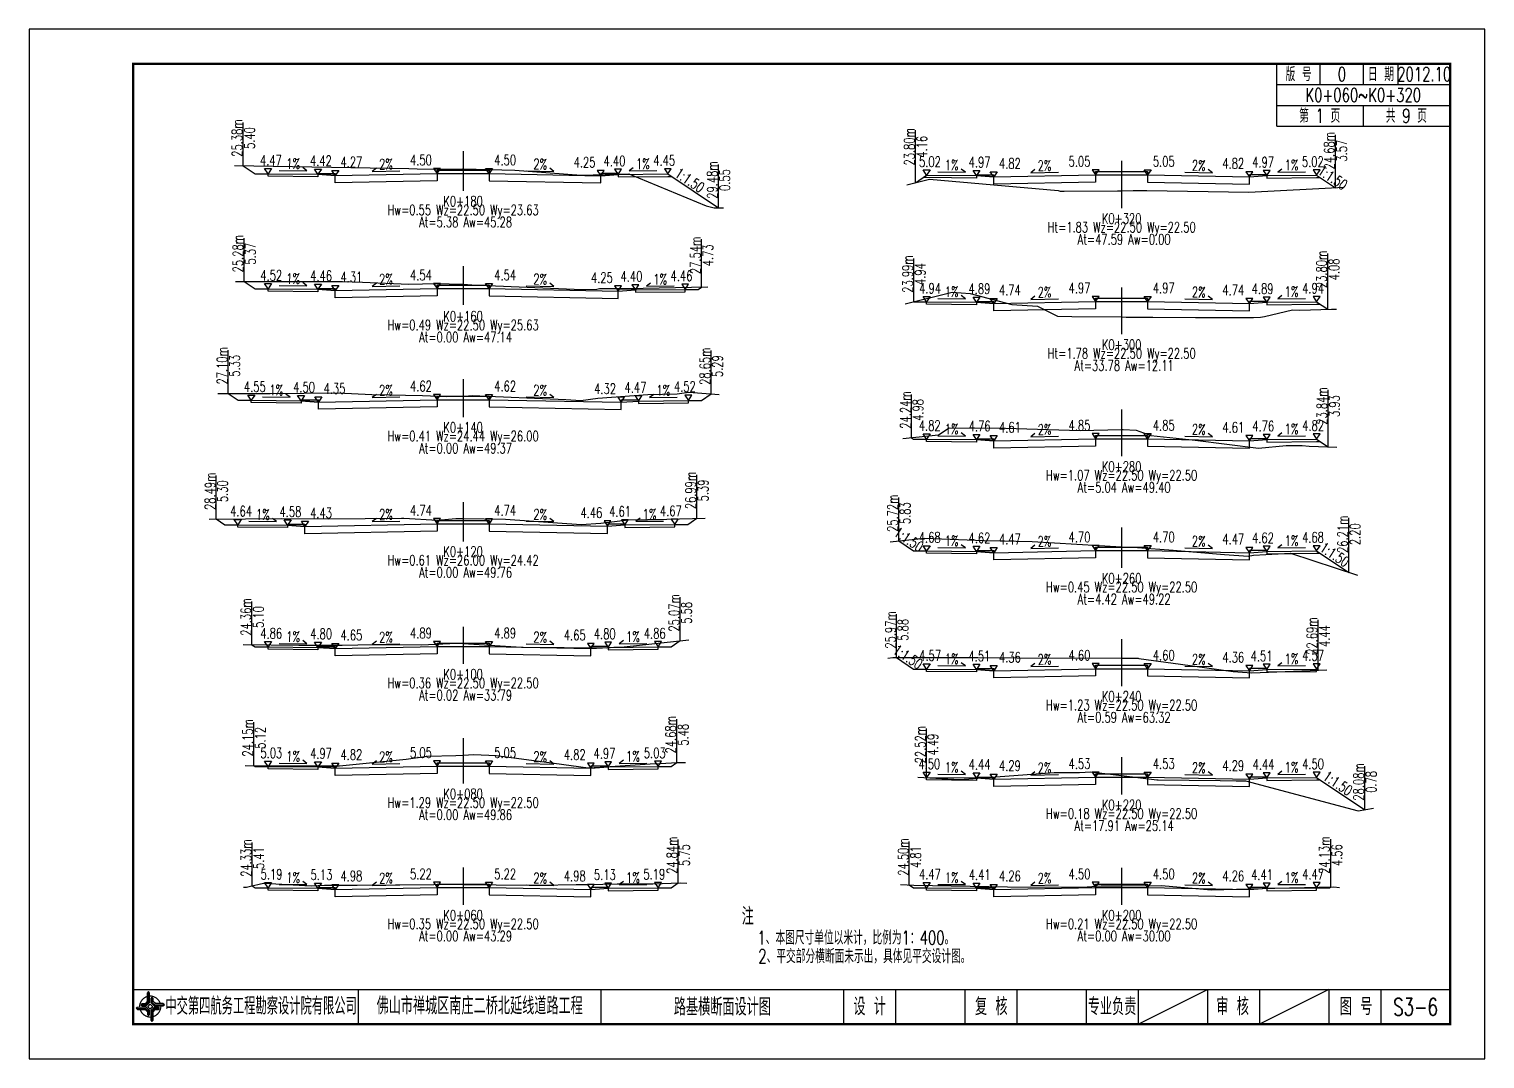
# Model space of a CAD drawing. Header units: inches. Extents: x 421 to 4881, y 2205 to 2769.
# Drawn here: x 421.1 to 841.1, y 2205.2 to 2502.2 of the extents above; entities that cross this region are included whole.
import ezdxf
from ezdxf.enums import TextEntityAlignment as Align

# ---------------------------------------------------------------- set-up
doc = ezdxf.new("R2010")
doc.units = ezdxf.units.IN
for name, color, linetype in [('dmx', 2, 'Continuous'), ('fengd', 3, 'Continuous'), ('lc', 3, 'Continuous'), ('shuju', 3, 'Continuous'), ('sjx', 1, 'Continuous'), ('zhix', 4, 'ByLayer'), ('右标高', 3, 'Continuous'), ('右标高1', 3, 'Continuous'), ('图框', 7, 'Continuous'), ('左标高', 3, 'Continuous'), ('左标高1', 3, 'Continuous'), ('附加板块标注A', 3, 'Continuous')]:
    doc.layers.add(name, color=color, linetype=linetype)
doc.styles.get("Standard").update_dxf_attribs({"font": 'simplex1.shx', "width": 0.7, "bigfont": 'hztxt.shx'})

# ---------------------------------------------------------------- blocks, each defined once
blk = doc.blocks.new('tb')
at = {"lineweight": -3}
h = blk.add_hatch(color=256, dxfattribs=at)
h.paths.add_polyline_path([(-1.23, -0.13), (-3.78, -0.14), (-4.14, -0.41), (-1.4, -0.44), (-0.56, -1.24), (-0.54, -2.62), (-0.27, -2.2), (-0.26, -1.06)])
h.paths.add_polyline_path([(0.13, -1.08), (0.14, -3.86), (0.41, -4.26), (0.44, -1.24), (1.25, -0.43), (2.66, -0.43), (2.26, -0.16), (1.07, -0.15)])
h.paths.add_polyline_path([(1.08, 0.3), (3.62, 0.3), (4.02, 0.56), (1.25, 0.57), (0.43, 1.39), (0.43, 2.8), (0.16, 2.41), (0.15, 1.24)])
h.paths.add_polyline_path([(-0.28, 1.21), (-0.28, 3.99), (-0.56, 4.39), (-0.57, 1.41), (-1.38, 0.6), (-2.74, 0.56), (-2.33, 0.3), (-1.2, 0.29)])
for p, q in [((-0.56, 4.39), (-0.57, 1.41)), ((-1.38, 0.6), (-2.74, 0.56)), ((-0.57, 1.41), (-1.38, 0.6)), ((0.43, 2.8), (0.43, 1.39)), ((0.43, 1.39), (1.25, 0.57)), ((1.25, 0.57), (4.02, 0.56)), ((-4.14, -0.41), (-1.4, -0.44)), ((-1.4, -0.44), (-0.56, -1.24)), ((-0.56, -1.24), (-0.54, -2.62)), ((0.41, -4.26), (0.44, -1.24)), ((0.44, -1.24), (1.25, -0.43)), ((1.25, -0.43), (2.66, -0.43))]:
    blk.add_line(p, q, dxfattribs=at)
at = {"lineweight": -3, "flags": 128}
for points in [[(-0.9, 3.99), (-0.9, 1.58), (-1.53, 0.91), (-2.34, 0.91), (-2.74, 0.56), (-2.33, 0.3), (-1.2, 0.29), (-0.28, 1.21), (-0.28, 3.99), (-0.56, 4.39)], [(-0.04, 0.77), (0.68, 0.04), (-0.04, -0.69), (-0.77, 0.05)], [(3.62, 0.92), (1.43, 0.92), (0.77, 1.54), (0.77, 2.38), (0.43, 2.8), (0.16, 2.41), (0.15, 1.24), (1.08, 0.3), (3.62, 0.3), (4.02, 0.56)], [(-3.73, -0.76), (-1.54, -0.76), (-0.89, -1.39), (-0.89, -2.21), (-0.54, -2.62), (-0.27, -2.2), (-0.26, -1.06), (-1.23, -0.13), (-3.78, -0.14), (-4.14, -0.41)], [(0.75, -3.85), (0.75, -1.43), (1.4, -0.78), (2.26, -0.78), (2.66, -0.43), (2.26, -0.16), (1.07, -0.15), (0.13, -1.08), (0.14, -3.86), (0.41, -4.26)]]:
    blk.add_lwpolyline(points, close=True, dxfattribs=at)
at = {"lineweight": -3, "const_width": 0.35, "flags": 128}
for points in [[(-0.9, 3.02, 0.324167), (-3.16, -0.14)], [(2.88, 0.92, 0.324403), (-0.24, 3.15)], [(0.75, -2.86, 0.325418), (3.02, 0.26)], [(-2.98, -0.76, 0.322976), (0.14, -2.98)]]:
    blk.add_lwpolyline(points, format="xyb", dxfattribs=at)
blk = doc.blocks.new('123')
blk.add_lwpolyline([(162.39, 2636.47), (162.39, 2933.47), (-257.61, 2933.47), (-257.61, 2636.47)], close=True)

msp = doc.modelspace()

# ---------------------------------------------------------------- linework, layer by layer
at = {"layer": 'dmx'}
for points in [[(480.34, 2462.78), (530.67, 2461.93), (533.06, 2461.86), (542.84, 2461.75), (545.03, 2461.72), (546.13, 2461.89), (546.29, 2461.88), (546.29, 2461.88), (561.23, 2461.43), (580.41, 2460.03), (594.1, 2460.37), (616.38, 2451.22), (618.77, 2450.62), (621.44, 2450.63)], [(674.29, 2457.23), (680.86, 2458.9), (717.96, 2455.59), (718.52, 2455.44), (719.73, 2455.43), (735.09, 2455.5), (736.29, 2455.52), (736.29, 2455.52), (739.58, 2455.59), (743.56, 2455.58), (773.02, 2455.1), (800.48, 2456.53)], [(480.59, 2429.39), (509.26, 2429.39), (511.5, 2429.41), (517.23, 2429.17), (530.61, 2428.56), (538.5, 2428.74), (542.27, 2428.7), (546.29, 2428.55), (546.29, 2428.55), (548.86, 2428.45), (580.68, 2427.08), (584.86, 2427.2), (585.66, 2427.36), (593.54, 2427.33), (616.93, 2427.81)], [(673.81, 2422.88), (687.4, 2426.33), (692.61, 2425.86), (704.59, 2422.74), (712.01, 2422.22), (717.78, 2419.34), (721.93, 2419.26), (736.29, 2419.13), (736.29, 2419.13), (737.63, 2419.12), (745.34, 2419.08), (757.6, 2418.97), (761.11, 2418.99), (774.34, 2419.01), (776.38, 2419.09), (777.55, 2419.29), (785.54, 2421.17), (787.67, 2421.14), (796.82, 2421.38), (798.28, 2421.36)], [(475.57, 2397.05), (490.65, 2397.05), (510.2, 2397.23), (519.96, 2396.82), (534.58, 2396.44), (541.46, 2396.15), (546.29, 2396.31), (546.29, 2396.31), (546.82, 2396.33), (548.92, 2396.49), (575.93, 2395.31), (580.25, 2395.01), (585.14, 2395.67), (599.62, 2396.77), (608.05, 2397.01), (611.43, 2397.47), (620.18, 2396.76)], [(673.19, 2384.05), (683.42, 2385.11), (686.53, 2387.19), (702.78, 2387.11), (724.36, 2386.39), (736.29, 2386.66), (736.29, 2386.66), (736.75, 2386.67), (740.47, 2386.52), (744.73, 2384.93), (757.55, 2383.65), (775.75, 2381.31), (783.75, 2382.09), (788.36, 2382.03), (790.43, 2381.87), (798.38, 2381.6)], [(473.04, 2360.85), (494.02, 2361.05), (507.52, 2360.91), (528.53, 2361.07), (529.02, 2361.08), (529.23, 2361.06), (538.95, 2360.57), (544.21, 2361.03), (546.29, 2361), (546.29, 2361), (558.53, 2360.82), (580.4, 2359.28), (586.05, 2359.67), (593.9, 2360.6), (605.05, 2360.85), (616.09, 2361.15)], [(669.48, 2354.28), (679.45, 2355.31), (696.65, 2354.7), (710.44, 2354.37), (736.29, 2352.87), (736.29, 2352.87), (740.85, 2352.6), (751.13, 2351.86), (765.95, 2350.61), (772.8, 2350.19), (774.32, 2350.44), (785, 2351), (804.33, 2344.65)], [(482.89, 2324.63), (498.89, 2324.43), (505.96, 2324.44), (511.43, 2324.5), (520.46, 2324.71), (521.02, 2324.71), (523.82, 2324.68), (534.16, 2324.54), (544.59, 2325.06), (546.29, 2324.96), (546.29, 2324.96), (563.15, 2323.91), (587.75, 2323.72), (589.79, 2323.89), (592.76, 2324.03), (611.47, 2326.06)], [(668.87, 2320.77), (670.3, 2320.88), (684.85, 2320.92), (694.76, 2320.95), (706.19, 2320.86), (736.29, 2320.75), (736.29, 2320.75), (740.3, 2320.74), (741.03, 2320.74), (741.22, 2320.66), (753.24, 2319.02), (768.51, 2316.86), (773.88, 2316.5), (795.52, 2317.38)], [(483.43, 2289.75), (508.86, 2289.65), (510.63, 2289.63), (529.83, 2291.64), (536.05, 2292.43), (544.21, 2292.67), (546.29, 2292.79), (546.29, 2292.79), (549.43, 2292.99), (555.86, 2292.66), (572.57, 2290.46), (582.36, 2289.12), (585.82, 2289.32), (600.23, 2290.22), (603.22, 2290.32), (607.93, 2290.64), (610.5, 2290.66)], [(677.48, 2286.42), (689.6, 2285.76), (716.84, 2287.72), (724.17, 2287.71), (727.38, 2287.91), (736.29, 2286.85), (736.29, 2286.85), (746.44, 2285.65), (746.87, 2285.65), (764.72, 2285.43), (769.33, 2285.34), (772.01, 2285.39), (804.57, 2276.68), (808.98, 2277.48)], [(482.97, 2254.65), (483.81, 2254.66), (484.62, 2254.85), (488.68, 2255.83), (490.62, 2255.74), (500.64, 2255.14), (500.65, 2255.14), (502.64, 2255.1), (506.28, 2255.25), (515.44, 2255.26), (515.77, 2255.26), (537.81, 2255.46), (541.92, 2255.5), (546.29, 2255.46), (546.29, 2255.46), (565.35, 2255.27), (565.7, 2255.27), (568.4, 2255.24), (578.88, 2255.42), (582.03, 2255.42), (582.52, 2255.46), (590.71, 2255.63), (601.08, 2255.66), (609, 2255.92), (610.88, 2255.85)], [(672.53, 2255.44), (676.35, 2255.3), (703.37, 2254.79), (725.02, 2254.69), (730.37, 2255.09), (736.29, 2255.1), (736.29, 2255.1), (747.81, 2255.13), (762.08, 2253.94), (780.52, 2254.41), (797.49, 2254.74), (799.11, 2254.57)]]:
    msp.add_lwpolyline(points, dxfattribs=at)
at = {"layer": 'fengd'}
for points in [[(538.79, 2460.5), (538.79, 2461.5), (546.29, 2461.5), (546.29, 2461.5), (553.79, 2461.5), (553.79, 2460.5)], [(504.41, 2460.29), (504.41, 2460.54), (509.41, 2460.54), (509.41, 2459.92)], [(590.99, 2460.23), (590.99, 2460.48), (585.99, 2460.48), (585.99, 2459.86)], [(694.41, 2459.89), (694.41, 2460.14), (699.41, 2460.14), (699.41, 2459.51)], [(728.79, 2460.1), (728.79, 2461.1), (736.29, 2461.1), (736.29, 2461.1), (743.79, 2461.1), (743.79, 2460.1)], [(778.16, 2459.89), (778.16, 2460.14), (773.16, 2460.14), (773.16, 2459.51)], [(538.79, 2427.32), (538.79, 2428.32), (546.29, 2428.32), (546.29, 2428.32), (553.79, 2428.32), (553.79, 2427.32)], [(504.41, 2427.11), (504.41, 2427.36), (509.41, 2427.36), (509.41, 2426.74)], [(595.99, 2426.95), (595.99, 2427.2), (590.99, 2427.2), (590.99, 2426.58)], [(694.41, 2423.37), (694.41, 2423.62), (699.41, 2423.62), (699.41, 2422.99)], [(728.79, 2423.58), (728.79, 2424.58), (736.29, 2424.58), (736.29, 2424.58), (743.79, 2424.58), (743.79, 2423.58)], [(778.16, 2423.37), (778.16, 2423.62), (773.16, 2423.62), (773.16, 2422.99)], [(499.56, 2394.97), (499.56, 2395.22), (504.56, 2395.22), (504.56, 2394.6)], [(538.79, 2395.28), (538.79, 2396.28), (546.29, 2396.28), (546.29, 2396.28), (553.79, 2396.28), (553.79, 2395.28)], [(596.91, 2394.89), (596.91, 2395.14), (591.91, 2395.14), (591.91, 2394.52)], [(694.41, 2383.77), (694.41, 2384.02), (699.41, 2384.02), (699.41, 2383.4)], [(728.79, 2383.98), (728.79, 2384.98), (736.29, 2384.98), (736.29, 2384.98), (743.79, 2384.98), (743.79, 2383.98)], [(778.16, 2383.77), (778.16, 2384.02), (773.16, 2384.02), (773.16, 2383.4)], [(538.79, 2359.47), (538.79, 2360.47), (546.29, 2360.47), (546.29, 2360.47), (553.79, 2360.47), (553.79, 2359.47)], [(495.66, 2359.08), (495.66, 2359.33), (500.66, 2359.33), (500.66, 2358.71)], [(592.96, 2359.16), (592.96, 2359.41), (587.96, 2359.41), (587.96, 2358.79)], [(728.79, 2351.74), (728.79, 2352.74), (736.29, 2352.74), (736.29, 2352.74), (743.79, 2352.74), (743.79, 2351.74)], [(694.41, 2351.52), (694.41, 2351.77), (699.41, 2351.77), (699.41, 2351.15)], [(778.16, 2351.52), (778.16, 2351.77), (773.16, 2351.77), (773.16, 2351.15)], [(504.41, 2323.85), (504.41, 2324.1), (509.41, 2324.1), (509.41, 2323.48)], [(538.79, 2324.06), (538.79, 2325.06), (546.29, 2325.06), (546.29, 2325.06), (553.79, 2325.06), (553.79, 2324.06)], [(588.16, 2323.85), (588.16, 2324.1), (583.16, 2324.1), (583.16, 2323.48)], [(728.79, 2317.67), (728.79, 2318.67), (736.29, 2318.67), (736.29, 2318.67), (743.79, 2318.67), (743.79, 2317.67)], [(694.41, 2317.46), (694.41, 2317.71), (699.41, 2317.71), (699.41, 2317.08)], [(778.16, 2317.46), (778.16, 2317.71), (773.16, 2317.71), (773.16, 2317.08)], [(504.41, 2289.36), (504.41, 2289.61), (509.41, 2289.61), (509.41, 2288.98)], [(538.79, 2289.57), (538.79, 2290.57), (546.29, 2290.57), (546.29, 2290.57), (553.79, 2290.57), (553.79, 2289.57)], [(588.16, 2289.36), (588.16, 2289.61), (583.16, 2289.61), (583.16, 2288.98)], [(694.41, 2286.18), (694.41, 2286.43), (699.41, 2286.43), (699.41, 2285.81)], [(728.79, 2286.39), (728.79, 2287.39), (736.29, 2287.39), (736.29, 2287.39), (743.79, 2287.39), (743.79, 2286.39)], [(778.16, 2286.18), (778.16, 2286.43), (773.16, 2286.43), (773.16, 2285.81)], [(538.79, 2254.58), (538.79, 2255.58), (546.29, 2255.58), (546.29, 2255.58), (553.79, 2255.58), (553.79, 2254.58)], [(728.79, 2254.58), (728.79, 2255.58), (736.29, 2255.58), (736.29, 2255.58), (743.79, 2255.58), (743.79, 2254.58)], [(504.41, 2254.36), (504.41, 2254.61), (509.41, 2254.61), (509.41, 2253.99)], [(588.16, 2254.36), (588.16, 2254.61), (583.16, 2254.61), (583.16, 2253.99)], [(694.41, 2254.36), (694.41, 2254.61), (699.41, 2254.61), (699.41, 2253.99)], [(778.16, 2254.36), (778.16, 2254.61), (773.16, 2254.61), (773.16, 2253.99)]]:
    msp.add_lwpolyline(points, dxfattribs=at)
at = {"layer": 'lc'}
for points in [[(538.79, 2460.5), (538.79, 2458.43), (509.41, 2457.84), (509.41, 2459.92), (504.41, 2460.29), (504.41, 2459.59), (490.04, 2459.73), (490.04, 2460.43)], [(553.79, 2460.5), (553.79, 2458.43), (585.99, 2457.78)], [(585.99, 2457.78), (585.99, 2459.86), (590.99, 2460.23), (590.99, 2459.53), (605.36, 2459.68), (606.4, 2459.69)], [(728.79, 2460.1), (728.79, 2458.02), (699.41, 2457.44), (699.41, 2459.51), (694.41, 2459.89), (694.41, 2459.19), (680.04, 2459.33), (679, 2459.34)], [(743.79, 2460.1), (743.79, 2458.02), (773.16, 2457.44), (773.16, 2459.51), (778.16, 2459.89), (778.16, 2459.19), (792.54, 2459.33), (793.57, 2459.34)], [(538.79, 2427.32), (538.79, 2425.25), (509.41, 2424.66), (509.41, 2426.74), (504.41, 2427.11), (504.41, 2426.41), (490.04, 2426.55), (490.04, 2427.25)], [(553.79, 2427.32), (553.79, 2425.25), (590.99, 2424.5)], [(590.99, 2424.5), (590.99, 2426.58), (595.99, 2426.95), (595.99, 2426.25), (610.36, 2426.4), (610.36, 2427.1)], [(728.79, 2423.58), (728.79, 2421.51), (699.41, 2420.92), (699.41, 2422.99), (694.41, 2423.37), (694.41, 2422.67), (680.04, 2422.81), (680.04, 2423.51)], [(743.79, 2423.58), (743.79, 2421.51), (773.16, 2420.92), (773.16, 2422.99), (778.16, 2423.37), (778.16, 2422.67), (792.54, 2422.81), (793.57, 2422.82)], [(504.56, 2392.52), (504.56, 2394.6), (499.56, 2394.97), (499.56, 2394.27), (485.19, 2394.42), (485.19, 2395.12)], [(538.79, 2395.28), (538.79, 2393.21), (504.56, 2392.52)], [(553.79, 2395.28), (553.79, 2393.21), (591.91, 2392.44)], [(591.91, 2392.44), (591.91, 2394.52), (596.91, 2394.89), (596.91, 2394.19), (611.29, 2394.34), (611.29, 2395.04)], [(728.79, 2383.98), (728.79, 2381.91), (699.41, 2381.32), (699.41, 2383.4), (694.41, 2383.77), (694.41, 2383.07), (680.04, 2383.21), (680.04, 2383.91)], [(743.79, 2383.98), (743.79, 2381.91), (773.16, 2381.32), (773.16, 2383.4), (778.16, 2383.77), (778.16, 2383.07), (792.54, 2383.21), (793.57, 2383.22)], [(500.66, 2356.63), (500.66, 2358.71), (495.66, 2359.08), (495.66, 2358.38), (481.29, 2358.53), (481.29, 2359.23)], [(538.79, 2359.47), (538.79, 2357.4), (500.66, 2356.63)], [(553.79, 2359.47), (553.79, 2357.4), (587.96, 2356.71)], [(587.96, 2356.71), (587.96, 2358.79), (592.96, 2359.16), (592.96, 2358.46), (607.34, 2358.61), (607.34, 2359.31)], [(728.79, 2351.74), (728.79, 2349.66), (699.41, 2349.07), (699.41, 2351.15), (694.41, 2351.52), (694.41, 2350.82), (680.04, 2350.97), (680.04, 2351.67)], [(743.79, 2351.74), (743.79, 2349.66), (773.16, 2349.07), (773.16, 2351.15), (778.16, 2351.52), (778.16, 2350.82), (792.54, 2350.97), (793.57, 2350.98)], [(538.79, 2324.06), (538.79, 2321.99), (509.41, 2321.4), (509.41, 2323.48), (504.41, 2323.85), (504.41, 2323.15), (490.04, 2323.3), (490.04, 2324)], [(553.79, 2324.06), (553.79, 2321.99), (583.16, 2321.4), (583.16, 2323.48), (588.16, 2323.85), (588.16, 2323.15), (602.54, 2323.3), (602.54, 2324)], [(728.79, 2317.67), (728.79, 2315.6), (699.41, 2315.01), (699.41, 2317.08), (694.41, 2317.46), (694.41, 2316.76), (680.04, 2316.9), (680.04, 2317.6)], [(743.79, 2317.67), (743.79, 2315.6), (773.16, 2315.01), (773.16, 2317.08), (778.16, 2317.46), (778.16, 2316.76), (792.54, 2316.9), (792.54, 2317.6)], [(538.79, 2289.57), (538.79, 2287.49), (509.41, 2286.91), (509.41, 2288.98), (504.41, 2289.36), (504.41, 2288.66), (490.04, 2288.8), (490.04, 2289.5)], [(553.79, 2289.57), (553.79, 2287.49), (583.16, 2286.91), (583.16, 2288.98), (588.16, 2289.36), (588.16, 2288.66), (602.54, 2288.8), (602.54, 2289.5)], [(728.79, 2286.39), (728.79, 2284.32), (699.41, 2283.73), (699.41, 2285.81), (694.41, 2286.18), (694.41, 2285.48), (680.04, 2285.62), (680.04, 2286.32)], [(743.79, 2286.39), (743.79, 2284.32), (773.16, 2283.73), (773.16, 2285.81), (778.16, 2286.18), (778.16, 2285.48), (792.54, 2285.62), (793.57, 2285.64)], [(538.79, 2254.58), (538.79, 2252.5), (509.41, 2251.91), (509.41, 2253.99), (504.41, 2254.36), (504.41, 2253.66), (490.04, 2253.81), (490.04, 2254.51)], [(553.79, 2254.58), (553.79, 2252.5), (583.16, 2251.91), (583.16, 2253.99), (588.16, 2254.36), (588.16, 2253.66), (602.54, 2253.81), (602.54, 2254.51)], [(728.79, 2254.58), (728.79, 2252.5), (699.41, 2251.91), (699.41, 2253.99), (694.41, 2254.36), (694.41, 2253.66), (680.04, 2253.81), (680.04, 2254.51)], [(743.79, 2254.58), (743.79, 2252.5), (773.16, 2251.91), (773.16, 2253.99), (778.16, 2254.36), (778.16, 2253.66), (792.54, 2253.81), (792.54, 2254.51)]]:
    msp.add_lwpolyline(points, dxfattribs=at)
at = {"layer": 'shuju'}
for p, q in [((482.84, 2462.74), (482.84, 2475.24)), ((676.79, 2457.86), (676.79, 2472.98)), ((797.98, 2456.4), (797.98, 2471.67)), ((619.99, 2450.63), (619.99, 2463.13)), ((483.09, 2429.39), (483.09, 2441.89)), ((615.12, 2427.77), (615.12, 2441.57)), ((676.31, 2423.51), (676.31, 2436.01)), ((795.78, 2421.35), (795.78, 2437.42)), ((478.54, 2397.05), (478.54, 2409.55)), ((617.9, 2396.94), (617.9, 2409.44)), ((675.69, 2384.31), (675.69, 2396.81)), ((795.88, 2381.68), (795.88, 2398.09)), ((475.07, 2360.87), (475.07, 2373.37)), ((613.76, 2361.09), (613.76, 2373.59)), ((671.98, 2354.54), (671.98, 2367.04)), ((801.83, 2345.47), (801.83, 2361.19)), ((485.39, 2324.6), (485.39, 2337.1)), ((608.97, 2325.79), (608.97, 2338.29)), ((671.37, 2320.88), (671.37, 2333.38)), ((793.02, 2317.28), (793.02, 2331.75)), ((485.93, 2289.74), (485.93, 2302.24)), ((608, 2290.64), (608, 2303.14)), ((679.98, 2286.28), (679.98, 2300.4)), ((806.48, 2277.03), (806.48, 2289.53)), ((608.38, 2255.9), (608.38, 2268.4)), ((796.61, 2254.73), (796.61, 2268.53)), ((485.47, 2255.06), (485.47, 2267.56)), ((675.03, 2255.35), (675.03, 2267.85))]:
    msp.add_line(p, q, dxfattribs=at)
for points in [[(493.24, 2461.4), (501.24, 2461.32), (500.03, 2462.22)], [(521.28, 2462.03), (520.08, 2461.13), (528.08, 2461.29)], [(564.5, 2461.29), (572.49, 2461.13), (571.3, 2462.03)], [(595.37, 2462.16), (594.17, 2461.27), (602.17, 2461.35)], [(683.24, 2461), (691.24, 2460.92), (690.03, 2461.81)], [(711.28, 2461.63), (710.08, 2460.72), (718.08, 2460.88)], [(754.5, 2460.88), (762.49, 2460.72), (761.3, 2461.63)], [(782.55, 2461.81), (781.34, 2460.92), (789.34, 2461)], [(493.24, 2428.22), (501.24, 2428.14), (500.03, 2429.04)], [(521.28, 2428.86), (520.08, 2427.95), (528.08, 2428.11)], [(564.5, 2428.11), (572.49, 2427.95), (571.3, 2428.86)], [(600.37, 2428.88), (599.17, 2427.99), (607.17, 2428.07)], [(683.24, 2424.48), (691.24, 2424.4), (690.03, 2425.3)], [(711.28, 2425.11), (710.08, 2424.21), (718.08, 2424.37)], [(754.5, 2424.37), (762.49, 2424.21), (761.3, 2425.11)], [(782.55, 2425.3), (781.34, 2424.4), (789.34, 2424.48)], [(488.39, 2396.08), (496.39, 2396), (495.18, 2396.9)], [(521.28, 2396.81), (520.08, 2395.91), (528.08, 2396.07)], [(564.5, 2396.07), (572.49, 2395.91), (571.3, 2396.81)], [(601.3, 2396.82), (600.09, 2395.93), (608.09, 2396.01)], [(683.24, 2384.88), (691.24, 2384.8), (690.03, 2385.7)], [(782.55, 2385.7), (781.34, 2384.8), (789.34, 2384.88)], [(711.28, 2385.51), (710.08, 2384.61), (718.08, 2384.77)], [(754.5, 2384.77), (762.49, 2384.61), (761.3, 2385.51)], [(484.49, 2360.2), (492.49, 2360.12), (491.28, 2361.01)], [(521.28, 2361), (520.08, 2360.1), (528.08, 2360.26)], [(564.5, 2360.26), (572.49, 2360.1), (571.3, 2361)], [(597.35, 2361.09), (596.14, 2360.2), (604.14, 2360.28)], [(683.24, 2352.63), (691.24, 2352.55), (690.03, 2353.45)], [(711.28, 2353.27), (710.08, 2352.36), (718.08, 2352.52)], [(754.5, 2352.52), (762.49, 2352.36), (761.3, 2353.27)], [(782.55, 2353.45), (781.34, 2352.55), (789.34, 2352.63)], [(493.24, 2324.96), (501.24, 2324.88), (500.03, 2325.78)], [(521.28, 2325.6), (520.08, 2324.69), (528.08, 2324.85)], [(564.5, 2324.85), (572.49, 2324.69), (571.3, 2325.6)], [(592.55, 2325.78), (591.34, 2324.88), (599.34, 2324.96)], [(683.24, 2318.57), (691.24, 2318.49), (690.03, 2319.38)], [(711.28, 2319.2), (710.08, 2318.3), (718.08, 2318.46)], [(754.5, 2318.46), (762.49, 2318.3), (761.3, 2319.2)], [(782.55, 2319.38), (781.34, 2318.49), (789.34, 2318.57)], [(493.24, 2290.47), (501.24, 2290.39), (500.03, 2291.28)], [(521.28, 2291.1), (520.08, 2290.2), (528.08, 2290.36)], [(564.5, 2290.36), (572.49, 2290.2), (571.3, 2291.1)], [(592.55, 2291.28), (591.34, 2290.39), (599.34, 2290.47)], [(683.24, 2287.29), (691.24, 2287.21), (690.03, 2288.11)], [(711.28, 2287.93), (710.08, 2287.02), (718.08, 2287.18)], [(754.5, 2287.18), (762.49, 2287.02), (761.3, 2287.93)], [(782.55, 2288.11), (781.34, 2287.21), (789.34, 2287.29)], [(493.24, 2255.48), (501.24, 2255.4), (500.03, 2256.29)], [(521.28, 2256.11), (520.08, 2255.2), (528.08, 2255.36)], [(564.5, 2255.36), (572.49, 2255.2), (571.3, 2256.11)], [(592.55, 2256.29), (591.34, 2255.4), (599.34, 2255.48)], [(683.24, 2255.48), (691.24, 2255.4), (690.03, 2256.29)], [(711.28, 2256.11), (710.08, 2255.2), (718.08, 2255.36)], [(754.5, 2255.36), (762.49, 2255.2), (761.3, 2256.11)], [(782.55, 2256.29), (781.34, 2255.4), (789.34, 2255.48)]]:
    msp.add_lwpolyline(points, dxfattribs=at)
at = {"layer": 'sjx'}
for points in [[(482.84, 2462.74), (486.29, 2460.43), (490.04, 2460.43), (490.04, 2460.43), (504.41, 2460.29), (509.41, 2459.92), (509.41, 2459.92), (509.41, 2459.92), (538.79, 2460.5), (546.29, 2460.5), (553.79, 2460.5), (585.99, 2459.86), (585.99, 2459.86), (585.99, 2459.86)], [(585.99, 2459.86), (585.99, 2459.86), (585.99, 2459.86), (590.99, 2460.23), (605.36, 2460.38), (605.36, 2460.38), (619.99, 2450.63)], [(676.79, 2457.86), (680.04, 2460.03), (680.04, 2460.03), (694.41, 2459.89), (699.41, 2459.51), (699.41, 2459.51), (699.41, 2459.51), (728.79, 2460.1), (736.29, 2460.1), (743.79, 2460.1), (773.16, 2459.51), (773.16, 2459.51), (773.16, 2459.51), (778.16, 2459.89), (792.54, 2460.03), (792.54, 2460.03), (797.98, 2456.4)], [(483.09, 2429.39), (486.29, 2427.25), (490.04, 2427.25), (490.04, 2427.25), (504.41, 2427.11), (509.41, 2426.74), (509.41, 2426.74), (509.41, 2426.74), (538.79, 2427.32), (546.29, 2427.32), (553.79, 2427.32), (590.99, 2426.58), (590.99, 2426.58), (590.99, 2426.58)], [(590.99, 2426.58), (590.99, 2426.58), (590.99, 2426.58), (595.99, 2426.95), (610.36, 2427.1), (610.36, 2427.1), (614.11, 2427.1), (615.12, 2427.77)], [(676.31, 2423.51), (680.04, 2423.51), (680.04, 2423.51), (694.41, 2423.37), (699.41, 2422.99), (699.41, 2422.99), (699.41, 2422.99), (728.79, 2423.58), (736.29, 2423.58), (743.79, 2423.58), (773.16, 2422.99), (773.16, 2422.99), (773.16, 2422.99), (778.16, 2423.37), (792.54, 2423.51), (792.54, 2423.51), (795.78, 2421.35)], [(478.54, 2397.05), (481.44, 2395.12), (485.19, 2395.12), (485.19, 2395.12), (499.56, 2394.97), (504.56, 2394.6), (504.56, 2394.6), (504.56, 2394.6)], [(504.56, 2394.6), (504.56, 2394.6), (504.56, 2394.6), (538.79, 2395.28), (546.29, 2395.28), (553.79, 2395.28), (591.91, 2394.52), (591.91, 2394.52), (591.91, 2394.52)], [(591.91, 2394.52), (591.91, 2394.52), (591.91, 2394.52), (596.91, 2394.89), (611.29, 2395.04), (611.29, 2395.04), (615.04, 2395.04), (617.9, 2396.94)], [(675.69, 2384.31), (676.29, 2383.91), (680.04, 2383.91), (680.04, 2383.91), (694.41, 2383.77), (699.41, 2383.4), (699.41, 2383.4), (699.41, 2383.4), (728.79, 2383.98), (736.29, 2383.98), (743.79, 2383.98), (773.16, 2383.4), (773.16, 2383.4), (773.16, 2383.4), (778.16, 2383.77), (792.54, 2383.91), (792.54, 2383.91), (795.88, 2381.68)], [(475.07, 2360.87), (477.54, 2359.23), (481.29, 2359.23), (481.29, 2359.23), (495.66, 2359.08), (500.66, 2358.71), (500.66, 2358.71), (500.66, 2358.71)], [(587.96, 2358.79), (587.96, 2358.79), (587.96, 2358.79), (592.96, 2359.16), (607.34, 2359.31), (607.34, 2359.31), (611.09, 2359.31), (613.76, 2361.09)], [(500.66, 2358.71), (500.66, 2358.71), (500.66, 2358.71), (538.79, 2359.47), (546.29, 2359.47), (553.79, 2359.47), (587.96, 2358.79), (587.96, 2358.79), (587.96, 2358.79)], [(671.98, 2354.54), (676.29, 2351.67), (680.04, 2351.67), (680.04, 2351.67), (694.41, 2351.52), (699.41, 2351.15), (699.41, 2351.15), (699.41, 2351.15), (728.79, 2351.74), (736.29, 2351.74), (743.79, 2351.74), (773.16, 2351.15), (773.16, 2351.15), (773.16, 2351.15), (778.16, 2351.52), (792.54, 2351.67), (792.54, 2351.67), (801.83, 2345.47)], [(485.39, 2324.6), (486.29, 2324), (490.04, 2324), (490.04, 2324), (504.41, 2323.85), (509.41, 2323.48), (509.41, 2323.48), (509.41, 2323.48), (538.79, 2324.06), (546.29, 2324.06), (553.79, 2324.06), (583.16, 2323.48), (583.16, 2323.48), (583.16, 2323.48), (588.16, 2323.85), (602.54, 2324), (602.54, 2324), (606.29, 2324), (608.97, 2325.79)], [(671.37, 2320.88), (676.29, 2317.6), (680.04, 2317.6), (680.04, 2317.6), (694.41, 2317.46), (699.41, 2317.08), (699.41, 2317.08), (699.41, 2317.08), (728.79, 2317.67), (736.29, 2317.67), (743.79, 2317.67), (773.16, 2317.08), (773.16, 2317.08), (773.16, 2317.08), (778.16, 2317.46), (792.54, 2317.6), (792.54, 2317.6), (793.02, 2317.28)], [(485.93, 2289.74), (486.29, 2289.5), (490.04, 2289.5), (490.04, 2289.5), (504.41, 2289.36), (509.41, 2288.98), (509.41, 2288.98), (509.41, 2288.98), (538.79, 2289.57), (546.29, 2289.57), (553.79, 2289.57), (583.16, 2288.98), (583.16, 2288.98), (583.16, 2288.98), (588.16, 2289.36), (602.54, 2289.5), (602.54, 2289.5), (606.29, 2289.5), (608, 2290.64)], [(679.98, 2286.28), (680.04, 2286.32), (680.04, 2286.32), (694.41, 2286.18), (699.41, 2285.81), (699.41, 2285.81), (699.41, 2285.81), (728.79, 2286.39), (736.29, 2286.39), (743.79, 2286.39), (773.16, 2285.81), (773.16, 2285.81), (773.16, 2285.81), (778.16, 2286.18), (792.54, 2286.32), (792.54, 2286.32), (806.48, 2277.03)], [(485.47, 2255.06), (486.29, 2254.51), (490.04, 2254.51), (490.04, 2254.51), (504.41, 2254.36), (509.41, 2253.99), (509.41, 2253.99), (509.41, 2253.99), (538.79, 2254.58), (546.29, 2254.58), (553.79, 2254.58), (583.16, 2253.99), (583.16, 2253.99), (583.16, 2253.99), (588.16, 2254.36), (602.54, 2254.51), (602.54, 2254.51), (606.29, 2254.51), (608.38, 2255.9)], [(675.03, 2255.35), (676.29, 2254.51), (680.04, 2254.51), (680.04, 2254.51), (694.41, 2254.36), (699.41, 2253.99), (699.41, 2253.99), (699.41, 2253.99), (728.79, 2254.58), (736.29, 2254.58), (743.79, 2254.58), (773.16, 2253.99), (773.16, 2253.99), (773.16, 2253.99), (778.16, 2254.36), (792.54, 2254.51), (792.54, 2254.51), (796.29, 2254.51), (796.61, 2254.73)]]:
    msp.add_lwpolyline(points, dxfattribs=at)
at = {"layer": 'zhix'}
for p, q in [((546.29, 2466.96), (546.29, 2455.5)), ((736.29, 2464.14), (736.29, 2450.52)), ((546.29, 2433.8), (546.29, 2422.6)), ((736.29, 2427.68), (736.29, 2414.13)), ((546.29, 2401.21), (546.29, 2390.28)), ((736.29, 2392.4), (736.29, 2378.98)), ((546.29, 2365.71), (546.29, 2354.36)), ((736.29, 2358.4), (736.29, 2346.74)), ((546.29, 2329.78), (546.29, 2319.06)), ((736.29, 2326.16), (736.29, 2312.67)), ((546.29, 2297.66), (546.29, 2284.57)), ((736.29, 2292.14), (736.29, 2281.39)), ((546.29, 2260.36), (546.29, 2249.58)), ((736.29, 2260.28), (736.29, 2249.58))]:
    msp.add_line(p, q, dxfattribs=at)
at = {"layer": '右标高'}
for points in [[(539.79, 2462), (537.79, 2462), (538.79, 2460.5)], [(729.79, 2461.6), (727.79, 2461.6), (728.79, 2460.1)], [(539.79, 2428.82), (537.79, 2428.82), (538.79, 2427.32)], [(729.79, 2425.08), (727.79, 2425.08), (728.79, 2423.58)], [(539.79, 2396.78), (537.79, 2396.78), (538.79, 2395.28)], [(729.79, 2385.48), (727.79, 2385.48), (728.79, 2383.98)], [(539.79, 2360.97), (537.79, 2360.97), (538.79, 2359.47)], [(729.79, 2353.24), (727.79, 2353.24), (728.79, 2351.74)], [(539.79, 2325.56), (537.79, 2325.56), (538.79, 2324.06)], [(729.79, 2319.17), (727.79, 2319.17), (728.79, 2317.67)], [(539.79, 2291.07), (537.79, 2291.07), (538.79, 2289.57)], [(729.79, 2287.89), (727.79, 2287.89), (728.79, 2286.39)], [(539.79, 2256.08), (537.79, 2256.08), (538.79, 2254.58)], [(729.79, 2256.08), (727.79, 2256.08), (728.79, 2254.58)]]:
    msp.add_lwpolyline(points, close=True, dxfattribs=at)
at = {"layer": '右标高1'}
for points in [[(508.41, 2461.42), (510.41, 2461.42), (509.41, 2459.92)], [(698.41, 2461.01), (700.41, 2461.01), (699.41, 2459.51)], [(508.41, 2428.24), (510.41, 2428.24), (509.41, 2426.74)], [(698.41, 2424.49), (700.41, 2424.49), (699.41, 2422.99)], [(503.56, 2396.1), (505.56, 2396.1), (504.56, 2394.6)], [(698.41, 2384.9), (700.41, 2384.9), (699.41, 2383.4)], [(499.66, 2360.21), (501.66, 2360.21), (500.66, 2358.71)], [(698.41, 2352.65), (700.41, 2352.65), (699.41, 2351.15)], [(508.41, 2324.98), (510.41, 2324.98), (509.41, 2323.48)], [(698.41, 2318.58), (700.41, 2318.58), (699.41, 2317.08)], [(508.41, 2290.48), (510.41, 2290.48), (509.41, 2288.98)], [(698.41, 2287.31), (700.41, 2287.31), (699.41, 2285.81)], [(508.41, 2255.49), (510.41, 2255.49), (509.41, 2253.99)], [(698.41, 2255.49), (700.41, 2255.49), (699.41, 2253.99)]]:
    msp.add_lwpolyline(points, close=True, dxfattribs=at)
at = {"layer": '图框'}
for p, q in [((781.09, 2474.15), (781.09, 2492.15)), ((793.59, 2486.15), (793.59, 2492.15)), ((806.09, 2486.15), (806.09, 2492.15)), ((816.09, 2486.15), (816.09, 2492.15)), ((781.09, 2486.15), (831.09, 2486.15)), ((781.09, 2480.15), (831.09, 2480.15)), ((806.09, 2474.15), (806.09, 2480.15)), ((781.09, 2474.15), (831.09, 2474.15)), ((741.09, 2215.15), (761.09, 2225.15)), ((796.09, 2225.15), (776.09, 2215.15))]:
    msp.add_line(p, q, dxfattribs=at)
for points, const_width in [([(831.09, 2492.15), (451.09, 2492.15), (451.09, 2215.15), (831.09, 2215.15), (831.09, 2492.15)], 0.7), ([(451.09, 2225.15), (831.09, 2225.15)], 0.4), ([(516.09, 2225.15), (516.09, 2215.15)], 0.4), ([(586.09, 2215.15), (586.09, 2225.15)], 0.4), ([(656.09, 2215.15), (656.09, 2225.15)], 0.4), ([(671.09, 2215.15), (671.09, 2225.15)], 0.4), ([(691.09, 2215.15), (691.09, 2225.15)], 0.4), ([(706.09, 2215.15), (706.09, 2225.15)], 0.4), ([(726.09, 2215.15), (726.09, 2225.15)], 0.4), ([(726.09, 2215.15), (726.09, 2225.15)], 0.4), ([(741.09, 2215.15), (741.09, 2225.15)], 0.4), ([(761.09, 2215.15), (761.09, 2225.15)], 0.4), ([(776.09, 2215.15), (776.09, 2225.15)], 0.4), ([(796.09, 2215.15), (796.09, 2225.15)], 0.4), ([(811.09, 2215.15), (811.09, 2225.15)], 0.4)]:
    msp.add_lwpolyline(points, dxfattribs=dict(at, const_width=const_width))
at = {"layer": '左标高'}
for points in [[(552.79, 2462), (554.79, 2462), (553.79, 2460.5)], [(742.79, 2461.6), (744.79, 2461.6), (743.79, 2460.1)], [(552.79, 2428.82), (554.79, 2428.82), (553.79, 2427.32)], [(742.79, 2425.08), (744.79, 2425.08), (743.79, 2423.58)], [(552.79, 2396.78), (554.79, 2396.78), (553.79, 2395.28)], [(742.79, 2385.48), (744.79, 2385.48), (743.79, 2383.98)], [(552.79, 2360.97), (554.79, 2360.97), (553.79, 2359.47)], [(742.79, 2353.24), (744.79, 2353.24), (743.79, 2351.74)], [(552.79, 2325.56), (554.79, 2325.56), (553.79, 2324.06)], [(742.79, 2319.17), (744.79, 2319.17), (743.79, 2317.67)], [(552.79, 2291.07), (554.79, 2291.07), (553.79, 2289.57)], [(742.79, 2287.89), (744.79, 2287.89), (743.79, 2286.39)], [(552.79, 2256.08), (554.79, 2256.08), (553.79, 2254.58)], [(742.79, 2256.08), (744.79, 2256.08), (743.79, 2254.58)]]:
    msp.add_lwpolyline(points, close=True, dxfattribs=at)
at = {"layer": '左标高1'}
for points in [[(586.99, 2461.36), (584.99, 2461.36), (585.99, 2459.86)], [(774.16, 2461.01), (772.16, 2461.01), (773.16, 2459.51)], [(591.99, 2428.08), (589.99, 2428.08), (590.99, 2426.58)], [(774.16, 2424.49), (772.16, 2424.49), (773.16, 2422.99)], [(592.91, 2396.02), (590.91, 2396.02), (591.91, 2394.52)], [(774.16, 2384.9), (772.16, 2384.9), (773.16, 2383.4)], [(588.96, 2360.29), (586.96, 2360.29), (587.96, 2358.79)], [(774.16, 2352.65), (772.16, 2352.65), (773.16, 2351.15)], [(584.16, 2324.98), (582.16, 2324.98), (583.16, 2323.48)], [(774.16, 2318.58), (772.16, 2318.58), (773.16, 2317.08)], [(584.16, 2290.48), (582.16, 2290.48), (583.16, 2288.98)], [(774.16, 2287.31), (772.16, 2287.31), (773.16, 2285.81)], [(584.16, 2255.49), (582.16, 2255.49), (583.16, 2253.99)], [(774.16, 2255.49), (772.16, 2255.49), (773.16, 2253.99)]]:
    msp.add_lwpolyline(points, close=True, dxfattribs=at)
at = {"layer": '附加板块标注A'}
for points in [[(489.04, 2461.93), (491.04, 2461.93), (490.04, 2460.43)], [(503.41, 2461.79), (505.41, 2461.79), (504.41, 2460.29)], [(591.99, 2461.73), (589.99, 2461.73), (590.99, 2460.23)], [(606.36, 2461.88), (604.36, 2461.88), (605.36, 2460.38)], [(679.04, 2461.53), (681.04, 2461.53), (680.04, 2460.03)], [(693.41, 2461.39), (695.41, 2461.39), (694.41, 2459.89)], [(779.16, 2461.39), (777.16, 2461.39), (778.16, 2459.89)], [(793.54, 2461.53), (791.54, 2461.53), (792.54, 2460.03)], [(489.04, 2428.75), (491.04, 2428.75), (490.04, 2427.25)], [(503.41, 2428.61), (505.41, 2428.61), (504.41, 2427.11)], [(596.99, 2428.45), (594.99, 2428.45), (595.99, 2426.95)], [(611.36, 2428.6), (609.36, 2428.6), (610.36, 2427.1)], [(679.04, 2425.01), (681.04, 2425.01), (680.04, 2423.51)], [(693.41, 2424.87), (695.41, 2424.87), (694.41, 2423.37)], [(779.16, 2424.87), (777.16, 2424.87), (778.16, 2423.37)], [(793.54, 2425.01), (791.54, 2425.01), (792.54, 2423.51)], [(484.19, 2396.62), (486.19, 2396.62), (485.19, 2395.12)], [(498.56, 2396.47), (500.56, 2396.47), (499.56, 2394.97)], [(597.91, 2396.39), (595.91, 2396.39), (596.91, 2394.89)], [(612.29, 2396.54), (610.29, 2396.54), (611.29, 2395.04)], [(679.04, 2385.41), (681.04, 2385.41), (680.04, 2383.91)], [(693.41, 2385.27), (695.41, 2385.27), (694.41, 2383.77)], [(779.16, 2385.27), (777.16, 2385.27), (778.16, 2383.77)], [(793.54, 2385.41), (791.54, 2385.41), (792.54, 2383.91)], [(480.29, 2360.73), (482.29, 2360.73), (481.29, 2359.23)], [(494.66, 2360.58), (496.66, 2360.58), (495.66, 2359.08)], [(593.96, 2360.66), (591.96, 2360.66), (592.96, 2359.16)], [(608.34, 2360.81), (606.34, 2360.81), (607.34, 2359.31)], [(679.04, 2353.17), (681.04, 2353.17), (680.04, 2351.67)], [(693.41, 2353.02), (695.41, 2353.02), (694.41, 2351.52)], [(779.16, 2353.02), (777.16, 2353.02), (778.16, 2351.52)], [(793.54, 2353.17), (791.54, 2353.17), (792.54, 2351.67)], [(489.04, 2325.5), (491.04, 2325.5), (490.04, 2324)], [(503.41, 2325.35), (505.41, 2325.35), (504.41, 2323.85)], [(589.16, 2325.35), (587.16, 2325.35), (588.16, 2323.85)], [(603.54, 2325.5), (601.54, 2325.5), (602.54, 2324)], [(679.04, 2319.1), (681.04, 2319.1), (680.04, 2317.6)], [(693.41, 2318.96), (695.41, 2318.96), (694.41, 2317.46)], [(779.16, 2318.96), (777.16, 2318.96), (778.16, 2317.46)], [(793.54, 2319.1), (791.54, 2319.1), (792.54, 2317.6)], [(489.04, 2291), (491.04, 2291), (490.04, 2289.5)], [(503.41, 2290.86), (505.41, 2290.86), (504.41, 2289.36)], [(589.16, 2290.86), (587.16, 2290.86), (588.16, 2289.36)], [(603.54, 2291), (601.54, 2291), (602.54, 2289.5)], [(679.04, 2287.82), (681.04, 2287.82), (680.04, 2286.32)], [(693.41, 2287.68), (695.41, 2287.68), (694.41, 2286.18)], [(779.16, 2287.68), (777.16, 2287.68), (778.16, 2286.18)], [(793.54, 2287.82), (791.54, 2287.82), (792.54, 2286.32)], [(489.04, 2256.01), (491.04, 2256.01), (490.04, 2254.51)], [(503.41, 2255.86), (505.41, 2255.86), (504.41, 2254.36)], [(589.16, 2255.86), (587.16, 2255.86), (588.16, 2254.36)], [(603.54, 2256.01), (601.54, 2256.01), (602.54, 2254.51)], [(679.04, 2256.01), (681.04, 2256.01), (680.04, 2254.51)], [(693.41, 2255.86), (695.41, 2255.86), (694.41, 2254.36)], [(779.16, 2255.86), (777.16, 2255.86), (778.16, 2254.36)], [(793.54, 2256.01), (791.54, 2256.01), (792.54, 2254.51)]]:
    msp.add_lwpolyline(points, close=True, dxfattribs=at)

# ---------------------------------------------------------------- block references
msp.add_blockref('123', (678.7, -431.32))
at = {"layer": '图框', "lineweight": -3}
msp.add_blockref('tb', (456.09, 2220.16), dxfattribs=at)

# ---------------------------------------------------------------- texts
at = {"width": 0.7}
for tag, text, p in [('路基横断面设计图', '图 纸 名 称', (621.09, 2220.15)), ('S3-6', '1S5-13', (821.09, 2220.15))]:
    msp.add_attdef(tag, text=text, height=5, dxfattribs=at).set_placement(p, align=Align.MIDDLE_CENTER)
at = {"layer": 'shuju', "width": 0.7}
for s, rotation, p in [('25.38m', 90, (481.09, 2470.74)), ('5.40', 90, (484.69, 2470.74)), ('23.80m', 90, (675.04, 2468.21)), ('4.16', 90, (678.64, 2468.21)), ('24.68m', 90, (796.18, 2467.09)), ('3.57', 90, (799.78, 2467.09)), ('1%', 359.4271, (497.26, 2463.36)), ('2%', 1.1458, (524.04, 2463.21)), ('2%', 358.8542, (568.54, 2463.21)), ('1%', 0.5729, (598.15, 2463.31)), ('1:1.50', 326.3099, (611.7, 2458.56)), ('29.48m', 90, (618.19, 2458.63)), ('0.55', 90, (621.79, 2458.63)), ('1%', 359.4271, (687.26, 2462.96)), ('2%', 1.1458, (714.04, 2462.8)), ('2%', 358.8542, (758.54, 2462.8)), ('1%', 0.5729, (785.32, 2462.96)), ('1:1.50', 326.3099, (797.2, 2459.33)), ('25.28m', 90, (481.34, 2437.39)), ('5.37', 90, (484.94, 2437.39)), ('27.54m', 90, (613.32, 2436.9)), ('4.73', 90, (616.92, 2436.9)), ('23.99m', 90, (674.56, 2431.51)), ('23.80m', 90, (793.98, 2432.85)), ('4.94', 90, (678.16, 2431.51)), ('4.08', 90, (797.58, 2432.85)), ('1%', 359.4271, (497.26, 2430.18)), ('2%', 1.1458, (524.04, 2430.03)), ('2%', 358.8542, (568.54, 2430.03)), ('1%', 0.5729, (603.15, 2430.03)), ('1%', 359.4271, (687.26, 2426.44)), ('2%', 1.1458, (714.04, 2426.29)), ('2%', 358.8542, (758.54, 2426.29)), ('1%', 0.5729, (785.32, 2426.44)), ('27.10m', 90, (476.79, 2405.05)), ('5.33', 90, (480.39, 2405.05)), ('28.65m', 90, (616.1, 2404.94)), ('5.29', 90, (619.7, 2404.94)), ('1%', 359.4271, (492.41, 2398.04)), ('2%', 1.1458, (524.04, 2397.99)), ('2%', 358.8542, (568.54, 2397.99)), ('1%', 0.5729, (604.07, 2397.97)), ('23.84m', 90, (794.08, 2393.44)), ('24.24m', 90, (673.94, 2392.31)), ('4.98', 90, (677.54, 2392.31)), ('3.93', 90, (797.68, 2393.44)), ('1%', 359.4271, (687.26, 2386.84)), ('2%', 1.1458, (714.04, 2386.69)), ('2%', 358.8542, (758.54, 2386.69)), ('1%', 0.5729, (785.32, 2386.84)), ('28.49m', 90, (473.32, 2368.87)), ('26.99m', 90, (611.96, 2369.09)), ('5.30', 90, (476.92, 2368.87)), ('5.39', 90, (615.56, 2369.09)), ('25.72m', 90, (670.23, 2362.54)), ('5.83', 90, (673.83, 2362.54)), ('1%', 359.4271, (488.51, 2362.16)), ('2%', 1.1458, (524.04, 2362.18)), ('2%', 358.8542, (568.54, 2362.18)), ('1%', 0.5729, (600.12, 2362.24)), ('26.21m', 90, (800.03, 2356.47)), ('1:1.50', 326.3099, (674.91, 2354.99)), ('2.20', 90, (803.63, 2356.47)), ('1%', 359.4271, (687.26, 2354.59)), ('2%', 1.1458, (714.04, 2354.44)), ('2%', 358.8542, (758.54, 2354.44)), ('1%', 0.5729, (785.32, 2354.59)), ('1:1.50', 326.3099, (797.76, 2350.59)), ('24.36m', 90, (483.64, 2332.6)), ('5.10', 90, (487.24, 2332.6)), ('25.07m', 90, (607.17, 2333.79)), ('5.58', 90, (610.77, 2333.79)), ('25.97m', 90, (669.62, 2328.88)), ('5.88', 90, (673.22, 2328.88)), ('22.69m', 90, (791.22, 2327.09)), ('1%', 359.4271, (497.26, 2326.92)), ('2%', 1.1458, (524.04, 2326.77)), ('2%', 358.8542, (568.54, 2326.77)), ('1%', 0.5729, (595.32, 2326.92)), ('4.44', 90, (794.82, 2327.09)), ('1:1.50', 326.3099, (674.64, 2321.1)), ('1%', 359.4271, (687.26, 2320.53)), ('2%', 1.1458, (714.04, 2320.38)), ('2%', 358.8542, (758.54, 2320.38)), ('1%', 0.5729, (785.32, 2320.53)), ('24.15m', 90, (484.18, 2297.74)), ('24.68m', 90, (606.2, 2298.64)), ('5.12', 90, (487.78, 2297.74)), ('5.48', 90, (609.8, 2298.64)), ('22.52m', 90, (678.23, 2295.79)), ('4.49', 90, (681.83, 2295.79)), ('1%', 359.4271, (497.26, 2292.43)), ('2%', 1.1458, (524.04, 2292.27)), ('2%', 358.8542, (568.54, 2292.27)), ('1%', 0.5729, (595.32, 2292.43)), ('1%', 359.4271, (687.26, 2289.25)), ('2%', 1.1458, (714.04, 2289.1)), ('2%', 358.8542, (758.54, 2289.1)), ('1%', 0.5729, (785.32, 2289.25)), ('28.08m', 90, (804.68, 2285.03)), ('1:1.50', 326.3099, (798.69, 2284.63)), ('0.78', 90, (808.28, 2285.03)), ('24.33m', 90, (483.72, 2263.06)), ('24.84m', 90, (606.58, 2263.9)), ('24.50m', 90, (673.28, 2263.35)), ('24.13m', 90, (794.81, 2263.91)), ('5.41', 90, (487.32, 2263.06)), ('5.75', 90, (610.18, 2263.9)), ('4.81', 90, (676.88, 2263.35)), ('4.56', 90, (798.41, 2263.91)), ('1%', 359.4271, (497.26, 2257.44)), ('2%', 1.1458, (524.04, 2257.28)), ('2%', 358.8542, (568.54, 2257.28)), ('1%', 0.5729, (595.32, 2257.44)), ('1%', 359.4271, (687.26, 2257.44)), ('2%', 1.1458, (714.04, 2257.28)), ('2%', 358.8542, (758.54, 2257.28)), ('1%', 0.5729, (785.32, 2257.44))]:
    msp.add_text(s, height=3, rotation=rotation, dxfattribs=at).set_placement(p, align=Align.MIDDLE)
for s, p in [('K0+180', (546.29, 2452.5)), ('Hw=0.55 Wz=22.50 Wy=23.63', (546.29, 2449.5)), ('K0+320', (736.29, 2447.52)), (' At=5.38 Aw=45.28', (546.29, 2446.5)), ('Ht=1.83 Wz=22.50 Wy=22.50', (736.29, 2444.52)), (' At=47.59 Aw=0.00', (736.29, 2441.52)), ('K0+160', (546.29, 2419.32)), ('Hw=0.49 Wz=22.50 Wy=25.63', (546.29, 2416.32)), (' At=0.00 Aw=47.14', (546.29, 2413.32)), ('K0+300', (736.29, 2411.13)), ('Ht=1.78 Wz=22.50 Wy=22.50', (736.29, 2408.13)), (' At=33.78 Aw=12.11', (736.29, 2405.13)), ('Hw=0.41 Wz=24.44 Wy=26.00', (546.29, 2384.28)), ('K0+140', (546.29, 2387.28)), (' At=0.00 Aw=49.37', (546.29, 2381.28)), ('K0+280', (736.29, 2375.98)), ('Hw=1.07 Wz=22.50 Wy=22.50', (736.29, 2372.98)), (' At=5.04 Aw=49.40', (736.29, 2369.98)), ('K0+120', (546.29, 2351.47)), ('Hw=0.61 Wz=26.00 Wy=24.42', (546.29, 2348.47)), (' At=0.00 Aw=49.76', (546.29, 2345.47)), ('K0+260', (736.29, 2343.74)), ('Hw=0.45 Wz=22.50 Wy=22.50', (736.29, 2340.74)), (' At=4.42 Aw=49.22', (736.29, 2337.74)), ('Hw=0.36 Wz=22.50 Wy=22.50', (546.29, 2313.06)), ('K0+100', (546.29, 2316.06)), (' At=0.02 Aw=33.79', (546.29, 2310.06)), ('K0+240', (736.29, 2309.67)), ('Hw=1.23 Wz=22.50 Wy=22.50', (736.29, 2306.67)), (' At=0.59 Aw=63.32', (736.29, 2303.67)), ('K0+080', (546.29, 2281.57)), ('Hw=1.29 Wz=22.50 Wy=22.50', (546.29, 2278.57)), (' At=0.00 Aw=49.86', (546.29, 2275.57)), ('Hw=0.18 Wz=22.50 Wy=22.50', (736.29, 2275.39)), ('K0+220', (736.29, 2278.39)), (' At=17.91 Aw=25.14', (736.29, 2272.39)), ('K0+060', (546.29, 2246.58)), ('K0+200', (736.29, 2246.58)), ('Hw=0.35 Wz=22.50 Wy=22.50', (546.29, 2243.58)), ('Hw=0.21 Wz=22.50 Wy=22.50', (736.29, 2243.58)), (' At=0.00 Aw=43.29', (546.29, 2240.58)), (' At=0.00 Aw=30.00', (736.29, 2240.58))]:
    msp.add_text(s, height=3, dxfattribs=at).set_placement(p, align=Align.MIDDLE)
at = {"layer": '右标高', "width": 0.7}
for s, p in [('4.50', (537.29, 2462)), ('5.05', (727.29, 2461.6)), ('4.54', (537.29, 2428.82)), ('4.97', (727.29, 2425.08)), ('4.62', (537.29, 2396.78)), ('4.85', (727.29, 2385.48)), ('4.74', (537.29, 2360.97)), ('4.70', (727.29, 2353.24)), ('4.89', (537.29, 2325.56)), ('4.60', (727.29, 2319.17)), ('5.05', (537.29, 2291.07)), ('4.53', (727.29, 2287.89)), ('5.22', (537.29, 2256.08)), ('4.50', (727.29, 2256.08))]:
    msp.add_text(s, height=3, dxfattribs=at).set_placement(p, align=Align.BOTTOM_RIGHT)
at = {"layer": '右标高1', "width": 0.7}
for s, p in [('4.27', (510.91, 2461.42)), ('4.82', (700.91, 2461.01)), ('4.31', (510.91, 2428.24)), ('4.74', (700.91, 2424.49)), ('4.35', (506.06, 2396.1)), ('4.61', (700.91, 2384.9)), ('4.43', (502.16, 2360.21)), ('4.47', (700.91, 2352.65)), ('4.65', (510.91, 2324.98)), ('4.36', (700.91, 2318.58)), ('4.82', (510.91, 2290.48)), ('4.29', (700.91, 2287.31)), ('4.98', (510.91, 2255.49)), ('4.26', (700.91, 2255.49))]:
    msp.add_text(s, height=3, dxfattribs=at).set_placement(p, align=Align.BOTTOM_LEFT)
at = {"layer": '图框'}
for s, height, width, p in [('版 号', 4, 0.7, (787.34, 2489.15)), ('0', 4, 0.7, (799.84, 2489.15)), ('日 期', 4, 0.7, (811.09, 2489.15)), ('2012.10', 4, 0.7, (823.59, 2489.15)), ('K0+060~K0+320', 4, 0.7, (806, 2483.15)), ('第 1 页', 4, 0.7, (793.43, 2477.15)), ('共 9 页', 4, 0.7, (818.43, 2477.15)), ('中交第四航务工程勘察设计院有限公司', 5, 0.65, (488.02, 2220.4)), ('佛山市禅城区南庄二桥北延线道路工程', 5, 0.7, (551.09, 2220.47)), ('设 计', 5, 0.7, (663.59, 2220.25)), ('复 核', 5, 0.7, (698.69, 2220.25)), ('专业负责', 5, 0.7, (733.54, 2220.25)), ('审 核', 5, 0.7, (768.31, 2220.25)), ('图 号', 5, 0.7, (803.93, 2220.25))]:
    msp.add_text(s, height=height, dxfattribs=dict(at, width=width)).set_placement(p, align=Align.MIDDLE_CENTER)
at = {"layer": '图框', "width": 0.7}
for s, height, p in [('注', 5, (626.7, 2243.78)), ('   1、本图尺寸单位以米计，比例为1：400。', 4, (624.95, 2238.11)), ('   2、平交部分横断面未示出，具体见平交设计图。', 4, (625.21, 2232.75))]:
    msp.add_text(s, height=height, dxfattribs=at).set_placement(p)
at = {"layer": '左标高', "width": 0.7}
for s, p in [('4.50', (555.29, 2462)), ('5.05', (745.29, 2461.6)), ('4.54', (555.29, 2428.82)), ('4.97', (745.29, 2425.08)), ('4.62', (555.29, 2396.78)), ('4.85', (745.29, 2385.48)), ('4.74', (555.29, 2360.97)), ('4.70', (745.29, 2353.24)), ('4.89', (555.29, 2325.56)), ('4.60', (745.29, 2319.17)), ('5.05', (555.29, 2291.07)), ('4.53', (745.29, 2287.89)), ('5.22', (555.29, 2256.08)), ('4.50', (745.29, 2256.08))]:
    msp.add_text(s, height=3, dxfattribs=at).set_placement(p, align=Align.BOTTOM_LEFT)
at = {"layer": '左标高1', "width": 0.7}
for s, p in [('4.25', (584.49, 2461.36)), ('4.82', (771.66, 2461.01)), ('4.25', (589.49, 2428.08)), ('4.74', (771.66, 2424.49)), ('4.32', (590.41, 2396.02)), ('4.61', (771.66, 2384.9)), ('4.46', (586.46, 2360.29)), ('4.47', (771.66, 2352.65)), ('4.65', (581.66, 2324.98)), ('4.36', (771.66, 2318.58)), ('4.82', (581.66, 2290.48)), ('4.29', (771.66, 2287.31)), ('4.98', (581.66, 2255.49)), ('4.26', (771.66, 2255.49))]:
    msp.add_text(s, height=3, dxfattribs=at).set_placement(p, align=Align.BOTTOM_RIGHT)
at = {"layer": '附加板块标注A', "width": 0.7}
for s, p in [('4.47', (487.71, 2461.93)), ('4.42', (502.12, 2461.79)), ('5.02', (677.84, 2461.53)), ('4.97', (692.17, 2461.39)), ('4.52', (487.81, 2428.75)), ('4.46', (502.19, 2428.61)), ('4.94', (677.87, 2425.01)), ('4.89', (692.11, 2424.87)), ('4.55', (483.06, 2396.62)), ('4.50', (497.26, 2396.47)), ('4.82', (677.77, 2385.41)), ('4.76', (692.18, 2385.27)), ('4.64', (479.1, 2360.73)), ('4.58', (493.33, 2360.58)), ('4.68', (677.77, 2353.17)), ('4.62', (692.13, 2353.02)), ('4.86', (487.8, 2325.5)), ('4.80', (502.19, 2325.35)), ('4.57', (677.9, 2319.1)), ('4.51', (692.11, 2318.96)), ('5.03', (487.82, 2291)), ('4.97', (502.15, 2290.86)), ('4.50', (677.66, 2287.82)), ('4.44', (692.17, 2287.68)), ('5.19', (487.89, 2256.01)), ('5.13', (502.28, 2255.86)), ('4.47', (677.83, 2256.01)), ('4.41', (692.19, 2255.86))]:
    msp.add_text(s, height=3, dxfattribs=at).set_placement(p, align=Align.BOTTOM_LEFT)
for s, p in [('4.40', (593.12, 2461.73)), ('4.45', (607.49, 2461.88)), ('5.02', (794.6, 2461.53)), ('4.97', (780.26, 2461.39)), ('4.40', (598.02, 2428.45)), ('4.46', (612.46, 2428.6)), ('4.89', (780.12, 2424.87)), ('4.94', (794.67, 2425.01)), ('4.47', (599.18, 2396.39)), ('4.52', (613.43, 2396.67)), ('4.76', (780.31, 2385.27)), ('4.82', (794.69, 2385.41)), ('4.67', (609.39, 2360.79)), ('4.61', (594.73, 2360.66)), ('4.62', (780.22, 2353.02)), ('4.68', (794.65, 2353.17)), ('4.80', (590.3, 2325.35)), ('4.86', (604.73, 2325.5)), ('4.51', (779.81, 2318.96)), ('4.57', (794.66, 2319.1)), ('4.97', (590.25, 2290.86)), ('5.03', (604.73, 2291)), ('4.44', (780.38, 2287.68)), ('4.50', (794.66, 2287.82)), ('5.13', (590.33, 2255.86)), ('5.19', (604.62, 2256.01)), ('4.41', (779.95, 2255.86)), ('4.47', (794.69, 2256.01))]:
    msp.add_text(s, height=3, dxfattribs=at).set_placement(p, align=Align.BOTTOM_RIGHT)

doc.saveas('drawing.dxf')
